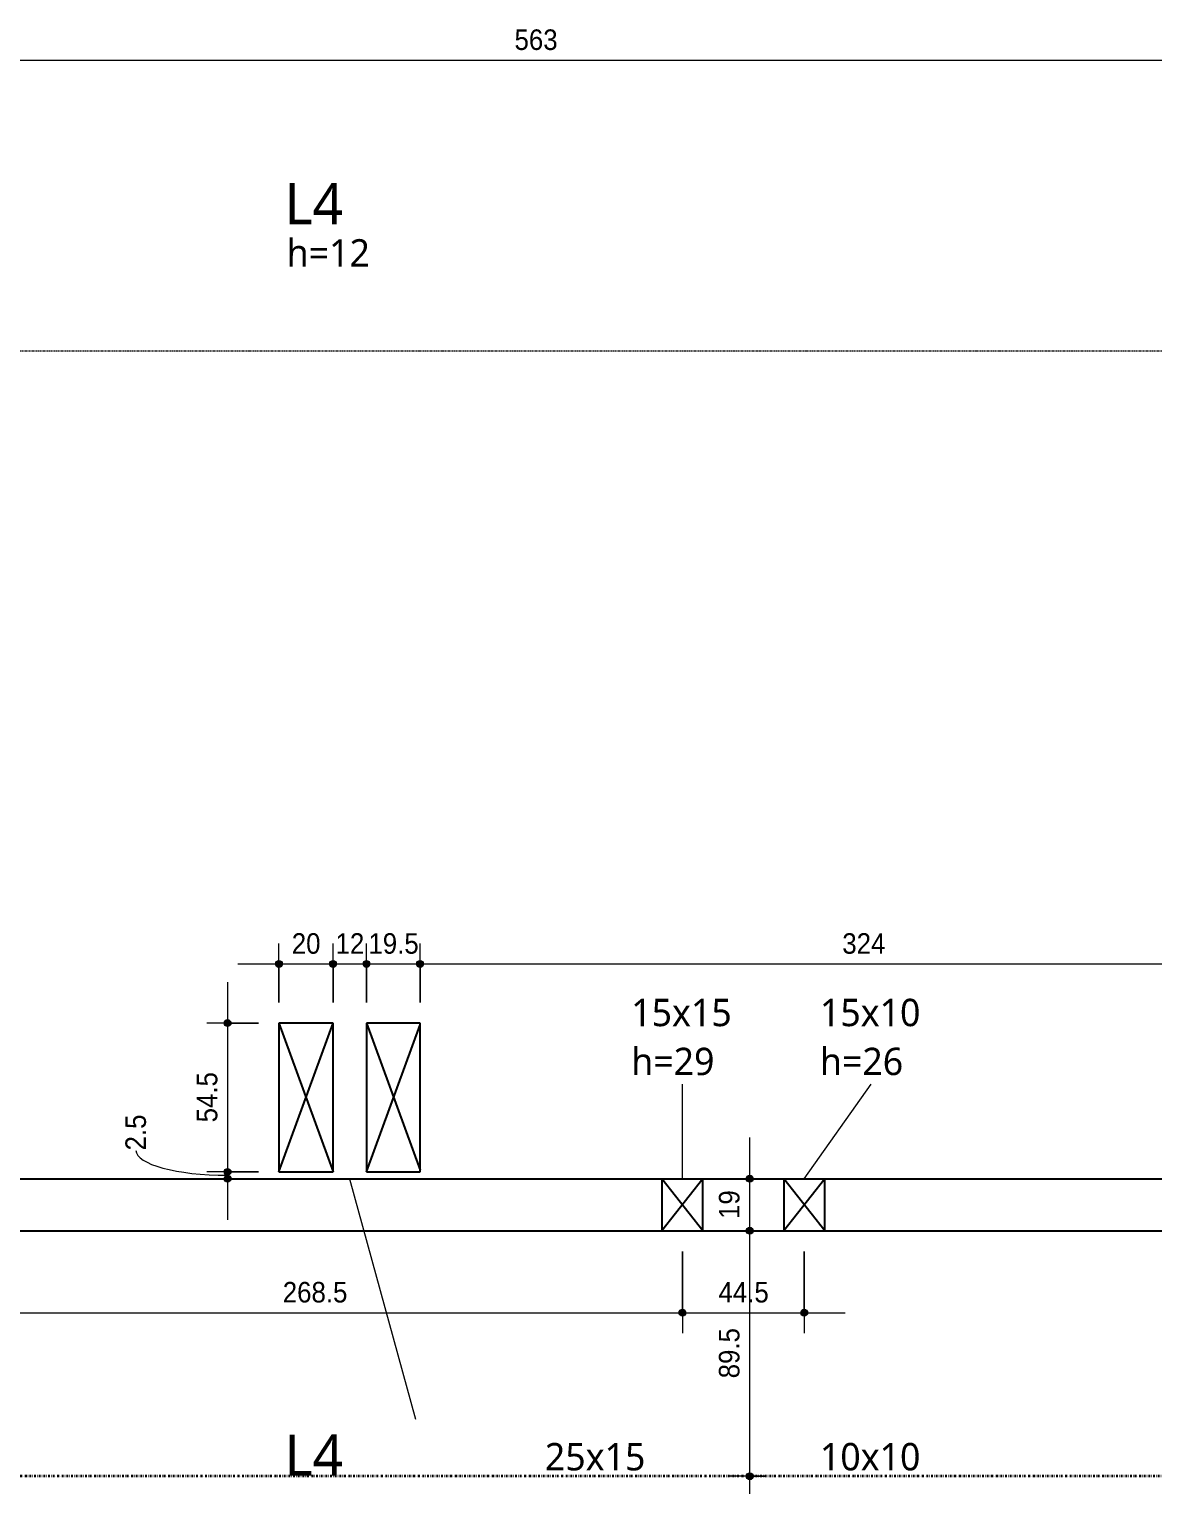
# Model space of a CAD drawing. Header units: centimetres. Extents: x -1981 to 73905, y -3196 to 88043.
# Drawn here: x 345 to 755, y -120 to 412 of the extents above; entities that cross this region are included whole.
import ezdxf

# ---------------------------------------------------------------- set-up
doc = ezdxf.new("R2010")
doc.units = ezdxf.units.CM
for name, pattern in [('Centro de 6 mm', [1.32, 0.6, -0.24, 0.24, -0.24]), ('Dash dot', [1.5875, 0.635, -0.47625, 0, -0.47625]), ('Traço', [0.635, 0.3175, -0.3175])]:
    doc.linetypes.add(name, pattern=pattern)
for name, color, linetype, lineweight in [('A-ANNO-DIMS', 7, 'Continuous', 9), ('A-ANNO-DIMS-50', 7, 'Continuous', 9), ('A-DETL-THIN', 7, 'Continuous', 25), ('A-FLOR', 7, 'Continuous', 25), ('A-FLOR-IDEN', 7, 'Continuous', 9), ('A-GENM', 7, 'Continuous', 25), ('A-GENM-HDLN', 7, 'Traço', 18), ('A-GENM-IDEN', 7, 'Continuous', 9), ('G-ANNO-SYMB', 7, 'Continuous', 9), ('S-BEAM', 7, 'Continuous', 25), ('S-BEAM-HDLN', 7, 'Traço', 25), ('S-GRID', 7, 'Continuous', 9)]:
    doc.layers.add(name, color=color, linetype=linetype, lineweight=lineweight)
doc.styles.add('Arial_1', font='arial.ttf', dxfattribs={"width": 0.9, "height": 7.5})
doc.styles.add('Gadugi', font='gadugi.ttf', dxfattribs={"height": 15})
doc.styles.add('Gadugi_1', font='gadugi.ttf', dxfattribs={"height": 10})
doc.dimstyles.new('PED_1_5mm_ESQ', dxfattribs={"dimscale": 30.48, "dimtxt": 7.651945, "dimasz": 0.328084, "dimexe": 0.246063, "dimexo": 0.246063, "dimgap": 0.049213, "dimtad": 1, "dimdec": 1, "dimrnd": 0.5, "dimdsep": 46, "dimtxsty": 'Arial_1', "dimblk1": 'DOTSMALL', "dimblk2": 'DOTSMALL', "dimsah": 1, "dimcen": 0.09, "dimdle": 0.492126, "dimazin": 0, "dimtfac": 1, "dimtdec": 4, "dimtix": 1, "dimtmove": 0, "dimatfit": 3, "dimfxl": 1, "dimtvp": 1, "dimtolj": 1, "dimtzin": 0, "dimarcsym": 2})
doc.dimstyles.new('PED_1_5mm_ESQ_2', dxfattribs={"dimscale": 30.48, "dimtxt": 7.651945, "dimasz": 0.328084, "dimexe": 0.246063, "dimexo": 0.246063, "dimgap": 0.049213, "dimtad": 1, "dimdec": 1, "dimrnd": 0.5, "dimdsep": 46, "dimtxsty": 'Arial_1', "dimblk1": 'DOTSMALL', "dimblk2": 'DOTSMALL', "dimsah": 1, "dimcen": 0.09, "dimdle": 0.492126, "dimazin": 0, "dimtfac": 1, "dimtdec": 4, "dimtix": 1, "dimtmove": 1, "dimatfit": 3, "dimfxl": 1, "dimtvp": 1, "dimtolj": 1, "dimtzin": 0, "dimarcsym": 2})

# ---------------------------------------------------------------- blocks, each defined once
blk = doc.blocks.new('PED_FURO_RETANGULAR_R04_2020 - 15x15x29-3491205-PL G 001 - FORMA DO PAVIMENTO TIPO 2')
at = {"layer": 'A-GENM-HDLN'}
for p, q in [((-7.5, 9.5), (7.5, -9.5)), ((-7.5, -9.5), (7.5, 9.5)), ((-7.5, -9.5), (-7.5, 9.5)), ((7.5, 9.5), (7.5, -9.5))]:
    blk.add_line(p, q, dxfattribs=at)
blk = doc.blocks.new('PED_FURO_RETANGULAR_R04_2020 - 15x10x26-3623036-PL G 001 - FORMA DO PAVIMENTO TIPO 2')
at = {"layer": 'A-GENM-HDLN'}
for p, q in [((-7.5, 9.5), (7.5, -9.5)), ((-7.5, -9.5), (7.5, 9.5)), ((-7.5, -9.5), (-7.5, 9.5)), ((7.5, 9.5), (7.5, -9.5))]:
    blk.add_line(p, q, dxfattribs=at)
blk = doc.blocks.new('DIMBLOCK15-PL G 001 - FORMA DO PAVIMENTO TIPO 2')
at = {"layer": 'A-ANNO-DIMS-50'}
h = blk.add_hatch(color=256, dxfattribs=at)
edge = h.paths.add_edge_path(flags=0)
edge.add_arc((248.14, 400.41), 1.25, 0, 360)
h = blk.add_hatch(color=256, dxfattribs=at)
edge = h.paths.add_edge_path(flags=0)
edge.add_arc((811.15, 400.41), 1.25, 0, 360)
for p, q in [((248.14, 394.68), (248.14, 407.91)), ((811.15, 394.68), (811.15, 407.91)), ((248.14, 400.41), (811.15, 400.41)), ((248.14, 400.41), (248.14, 394.68)), ((811.15, 400.41), (811.15, 394.68))]:
    blk.add_line(p, q, dxfattribs=at)
for centre in [(248.14, 400.41), (811.15, 400.41)]:
    blk.add_circle(centre, 1.25, dxfattribs=at)
at = {"layer": 'A-ANNO-DIMS-50', "color": 0, "insert": (521.87, 411.65), "char_height": 7.5, "width": 18.6472, "attachment_point": 1, "line_spacing_factor": 0.941778, "style": 'Arial_1'}
blk.add_mtext('563', dxfattribs=at)
blk = doc.blocks.new('_DotSmall')
at = {"color": 0, "linetype": 'ByBlock', "const_width": 0.5}
blk.add_lwpolyline([(-0.0625, 0, 1), (0.0625, 0, 1)], format="xyb", close=True, dxfattribs=at)
blk = doc.blocks.new('DIMBLOCK55-PL G 001 - FORMA DO PAVIMENTO TIPO 2')
at = {"layer": 'A-ANNO-DIMS-50'}
h = blk.add_hatch(color=256, dxfattribs=at)
edge = h.paths.add_edge_path(flags=0)
edge.add_arc((607.7, -116.45), 1.25, 0, 360)
h = blk.add_hatch(color=256, dxfattribs=at)
edge = h.paths.add_edge_path(flags=0)
edge.add_arc((607.7, -181.88), 1.25, 0, 360)
for p, q in [((613.43, -116.45), (600.2, -116.45)), ((607.7, -181.88), (607.7, -116.45)), ((607.7, -116.45), (613.43, -116.45)), ((613.43, -181.88), (600.2, -181.88)), ((607.7, -181.88), (613.43, -181.88))]:
    blk.add_line(p, q, dxfattribs=at)
for centre in [(607.7, -116.45), (607.7, -181.88)]:
    blk.add_circle(centre, 1.25, dxfattribs=at)
at = {"layer": 'A-ANNO-DIMS-50', "color": 0, "insert": (596.46, -158.23), "char_height": 7.5, "width": 21.7551, "attachment_point": 1, "rotation": 90, "line_spacing_factor": 0.941778, "style": 'Arial_1'}
blk.add_mtext('65.5', dxfattribs=at)
blk = doc.blocks.new('DIMBLOCK56-PL G 001 - FORMA DO PAVIMENTO TIPO 2')
at = {"layer": 'A-ANNO-DIMS-50'}
h = blk.add_hatch(color=256, dxfattribs=at)
edge = h.paths.add_edge_path(flags=0)
edge.add_arc((607.7, -26.88), 1.25, 0, 360)
h = blk.add_hatch(color=256, dxfattribs=at)
edge = h.paths.add_edge_path(flags=0)
edge.add_arc((607.7, -116.45), 1.25, 0, 360)
for p, q in [((613.43, -26.88), (600.2, -26.88)), ((607.7, -116.45), (607.7, -26.88)), ((607.7, -26.88), (613.43, -26.88)), ((613.43, -116.45), (600.2, -116.45)), ((607.7, -116.45), (613.43, -116.45))]:
    blk.add_line(p, q, dxfattribs=at)
for centre in [(607.7, -26.88), (607.7, -116.45)]:
    blk.add_circle(centre, 1.25, dxfattribs=at)
at = {"layer": 'A-ANNO-DIMS-50', "color": 0, "insert": (596.46, -80.73), "char_height": 7.5, "width": 21.7551, "attachment_point": 1, "rotation": 90, "line_spacing_factor": 0.941778, "style": 'Arial_1'}
blk.add_mtext('89.5', dxfattribs=at)
blk = doc.blocks.new('DIMBLOCK57-PL G 001 - FORMA DO PAVIMENTO TIPO 2')
at = {"layer": 'A-ANNO-DIMS-50'}
h = blk.add_hatch(color=256, dxfattribs=at)
edge = h.paths.add_edge_path(flags=0)
edge.add_arc((607.7, -7.88), 1.25, 0, 360)
h = blk.add_hatch(color=256, dxfattribs=at)
edge = h.paths.add_edge_path(flags=0)
edge.add_arc((607.7, -26.88), 1.25, 0, 360)
for p, q in [((607.7, -26.88), (607.7, 7.12)), ((613.43, -7.88), (600.2, -7.88)), ((607.7, -7.88), (613.43, -7.88)), ((613.43, -26.88), (600.2, -26.88)), ((607.7, -26.88), (613.43, -26.88))]:
    blk.add_line(p, q, dxfattribs=at)
for centre in [(607.7, -7.88), (607.7, -26.88)]:
    blk.add_circle(centre, 1.25, dxfattribs=at)
at = {"layer": 'A-ANNO-DIMS-50', "color": 0, "insert": (596.46, -22.56), "char_height": 7.5, "width": 12.4315, "attachment_point": 1, "rotation": 90, "line_spacing_factor": 0.941778, "style": 'Arial_1'}
blk.add_mtext('19', dxfattribs=at)
blk = doc.blocks.new('DIMBLOCK121-PL G 001 - FORMA DO PAVIMENTO TIPO 2')
at = {"layer": 'A-ANNO-DIMS-50'}
h = blk.add_hatch(color=256, dxfattribs=at)
edge = h.paths.add_edge_path(flags=0)
edge.add_arc((314.75, -56.78), 1.25, 0, 360)
h = blk.add_hatch(color=256, dxfattribs=at)
edge = h.paths.add_edge_path(flags=0)
edge.add_arc((583.15, -56.78), 1.25, 0, 360)
for p, q in [((314.75, -34.38), (314.75, -64.28)), ((314.75, -56.78), (314.75, -34.38)), ((583.15, -34.38), (583.15, -64.28)), ((583.15, -56.78), (583.15, -34.38)), ((314.75, -56.78), (583.15, -56.78))]:
    blk.add_line(p, q, dxfattribs=at)
for centre in [(314.75, -56.78), (583.15, -56.78)]:
    blk.add_circle(centre, 1.25, dxfattribs=at)
at = {"layer": 'A-ANNO-DIMS-50', "color": 0, "insert": (437.29, -45.54), "char_height": 7.5, "width": 27.9708, "attachment_point": 1, "line_spacing_factor": 0.941778, "style": 'Arial_1'}
blk.add_mtext('268.5', dxfattribs=at)
blk = doc.blocks.new('DIMBLOCK122-PL G 001 - FORMA DO PAVIMENTO TIPO 2')
at = {"layer": 'A-ANNO-DIMS-50'}
h = blk.add_hatch(color=256, dxfattribs=at)
edge = h.paths.add_edge_path(flags=0)
edge.add_arc((583.15, -56.78), 1.25, 0, 360)
h = blk.add_hatch(color=256, dxfattribs=at)
edge = h.paths.add_edge_path(flags=0)
edge.add_arc((627.6, -56.78), 1.25, 0, 360)
for p, q in [((583.15, -34.38), (583.15, -64.28)), ((583.15, -56.78), (583.15, -34.38)), ((627.6, -34.38), (627.6, -64.28)), ((627.6, -56.78), (627.6, -34.38)), ((583.15, -56.78), (642.6, -56.78))]:
    blk.add_line(p, q, dxfattribs=at)
for centre in [(583.15, -56.78), (627.6, -56.78)]:
    blk.add_circle(centre, 1.25, dxfattribs=at)
at = {"layer": 'A-ANNO-DIMS-50', "color": 0, "insert": (596.31, -45.54), "char_height": 7.5, "width": 21.7551, "attachment_point": 1, "line_spacing_factor": 0.941778, "style": 'Arial_1'}
blk.add_mtext('44.5', dxfattribs=at)
blk = doc.blocks.new('DIMBLOCK125-PL G 001 - FORMA DO PAVIMENTO TIPO 2')
at = {"layer": 'A-ANNO-DIMS-50'}
h = blk.add_hatch(color=256, dxfattribs=at)
edge = h.paths.add_edge_path(flags=0)
edge.add_arc((417.14, 48.92), 1.25, 0, 360)
h = blk.add_hatch(color=256, dxfattribs=at)
edge = h.paths.add_edge_path(flags=0)
edge.add_arc((417.14, -5.38), 1.25, 0, 360)
for p, q in [((417.14, 63.92), (417.14, -5.38)), ((428.39, 48.92), (409.64, 48.92)), ((417.14, 48.92), (428.39, 48.92)), ((428.39, -5.38), (409.64, -5.38)), ((417.14, -5.38), (428.39, -5.38))]:
    blk.add_line(p, q, dxfattribs=at)
for centre in [(417.14, 48.92), (417.14, -5.38)]:
    blk.add_circle(centre, 1.25, dxfattribs=at)
at = {"layer": 'A-ANNO-DIMS-50', "color": 0, "insert": (405.91, 12.7), "char_height": 7.5, "width": 21.7551, "attachment_point": 1, "rotation": 90, "line_spacing_factor": 0.941778, "style": 'Arial_1'}
blk.add_mtext('54.5', dxfattribs=at)
blk = doc.blocks.new('DIMBLOCK126-PL G 001 - FORMA DO PAVIMENTO TIPO 2')
at = {"layer": 'A-ANNO-DIMS-50'}
h = blk.add_hatch(color=256, dxfattribs=at)
edge = h.paths.add_edge_path(flags=0)
edge.add_arc((417.14, -5.38), 1.25, 0, 360)
h = blk.add_hatch(color=256, dxfattribs=at)
edge = h.paths.add_edge_path(flags=0)
edge.add_arc((417.14, -7.88), 1.25, 0, 360)
for p, q in [((428.39, -5.38), (409.64, -5.38)), ((411.41, -7.88), (424.64, -7.88)), ((417.14, -7.88), (411.41, -7.88)), ((417.14, -5.38), (417.14, -22.88)), ((417.14, -5.38), (428.39, -5.38))]:
    blk.add_line(p, q, dxfattribs=at)
for centre in [(417.14, -5.38), (417.14, -7.88)]:
    blk.add_circle(centre, 1.25, dxfattribs=at)
blk.add_ellipse((417.14, 2.45), major_axis=(33.43, 0), ratio=0.271507, start_param=3.141593, end_param=4.712389, dxfattribs=at)
at = {"layer": 'A-ANNO-DIMS-50', "color": 0, "insert": (379.86, 2.45), "char_height": 7.5, "width": 15.5393, "attachment_point": 1, "rotation": 90, "line_spacing_factor": 0.941778, "style": 'Arial_1'}
blk.add_mtext('2.5', dxfattribs=at)
blk = doc.blocks.new('DIMBLOCK127-PL G 001 - FORMA DO PAVIMENTO TIPO 2')
at = {"layer": 'A-ANNO-DIMS-50'}
h = blk.add_hatch(color=256, dxfattribs=at)
edge = h.paths.add_edge_path(flags=0)
edge.add_arc((435.89, 70.52), 1.25, 0, 360)
h = blk.add_hatch(color=256, dxfattribs=at)
edge = h.paths.add_edge_path(flags=0)
edge.add_arc((455.64, 70.52), 1.25, 0, 360)
for p, q in [((435.89, 56.42), (435.89, 78.02)), ((455.64, 56.42), (455.64, 78.02)), ((420.89, 70.52), (455.64, 70.52)), ((435.89, 70.52), (435.89, 56.42)), ((455.64, 70.52), (455.64, 56.42))]:
    blk.add_line(p, q, dxfattribs=at)
for centre in [(435.89, 70.52), (455.64, 70.52)]:
    blk.add_circle(centre, 1.25, dxfattribs=at)
at = {"layer": 'A-ANNO-DIMS-50', "color": 0, "insert": (440.58, 81.75), "char_height": 7.5, "width": 12.4315, "attachment_point": 1, "line_spacing_factor": 0.941778, "style": 'Arial_1'}
blk.add_mtext('20', dxfattribs=at)
blk = doc.blocks.new('DIMBLOCK128-PL G 001 - FORMA DO PAVIMENTO TIPO 2')
at = {"layer": 'A-ANNO-DIMS-50'}
h = blk.add_hatch(color=256, dxfattribs=at)
edge = h.paths.add_edge_path(flags=0)
edge.add_arc((455.64, 70.52), 1.25, 0, 360)
h = blk.add_hatch(color=256, dxfattribs=at)
edge = h.paths.add_edge_path(flags=0)
edge.add_arc((467.85, 70.52), 1.25, 0, 360)
for p, q in [((455.64, 56.42), (455.64, 78.02)), ((467.85, 56.42), (467.85, 78.02)), ((455.64, 70.52), (467.85, 70.52)), ((455.64, 70.52), (455.64, 56.42)), ((467.85, 70.52), (467.85, 56.42))]:
    blk.add_line(p, q, dxfattribs=at)
for centre in [(455.64, 70.52), (467.85, 70.52)]:
    blk.add_circle(centre, 1.25, dxfattribs=at)
at = {"layer": 'A-ANNO-DIMS-50', "color": 0, "insert": (456.56, 81.75), "char_height": 7.5, "width": 12.4315, "attachment_point": 1, "line_spacing_factor": 0.941778, "style": 'Arial_1'}
blk.add_mtext('12', dxfattribs=at)
blk = doc.blocks.new('DIMBLOCK129-PL G 001 - FORMA DO PAVIMENTO TIPO 2')
at = {"layer": 'A-ANNO-DIMS-50'}
h = blk.add_hatch(color=256, dxfattribs=at)
edge = h.paths.add_edge_path(flags=0)
edge.add_arc((467.85, 70.52), 1.25, 0, 360)
h = blk.add_hatch(color=256, dxfattribs=at)
edge = h.paths.add_edge_path(flags=0)
edge.add_arc((487.39, 70.52), 1.25, 0, 360)
for p, q in [((467.85, 56.42), (467.85, 78.02)), ((487.39, 56.42), (487.39, 78.02)), ((467.85, 70.52), (487.39, 70.52)), ((467.85, 70.52), (467.85, 56.42)), ((487.39, 70.52), (487.39, 56.42))]:
    blk.add_line(p, q, dxfattribs=at)
for centre in [(467.85, 70.52), (487.39, 70.52)]:
    blk.add_circle(centre, 1.25, dxfattribs=at)
at = {"layer": 'A-ANNO-DIMS-50', "color": 0, "insert": (468.55, 81.75), "char_height": 7.5, "width": 21.7551, "attachment_point": 1, "line_spacing_factor": 0.941778, "style": 'Arial_1'}
blk.add_mtext('19.5', dxfattribs=at)
blk = doc.blocks.new('DIMBLOCK130-PL G 001 - FORMA DO PAVIMENTO TIPO 2')
at = {"layer": 'A-ANNO-DIMS-50'}
h = blk.add_hatch(color=256, dxfattribs=at)
edge = h.paths.add_edge_path(flags=0)
edge.add_arc((487.39, 70.52), 1.25, 0, 360)
h = blk.add_hatch(color=256, dxfattribs=at)
edge = h.paths.add_edge_path(flags=0)
edge.add_arc((811.15, 70.52), 1.25, 0, 360)
for p, q in [((487.39, 56.42), (487.39, 78.02)), ((811.15, 64.79), (811.15, 78.02)), ((487.39, 70.52), (826.15, 70.52)), ((487.39, 70.52), (487.39, 56.42)), ((811.15, 70.52), (811.15, 64.79))]:
    blk.add_line(p, q, dxfattribs=at)
for centre in [(487.39, 70.52), (811.15, 70.52)]:
    blk.add_circle(centre, 1.25, dxfattribs=at)
at = {"layer": 'A-ANNO-DIMS-50', "color": 0, "insert": (641.5, 81.75), "char_height": 7.5, "width": 18.6472, "attachment_point": 1, "line_spacing_factor": 0.941778, "style": 'Arial_1'}
blk.add_mtext('324', dxfattribs=at)

msp = doc.modelspace()

# ---------------------------------------------------------------- linework, layer by layer
at = {"layer": 'A-DETL-THIN'}
for p, q in [((435.89, 48.92), (455.64, -5.38)), ((435.89, -5.38), (455.64, 48.92)), ((467.85, 48.92), (487.39, -4.8)), ((467.85, -5.38), (487.39, 48.33)), ((590.65, -7.88), (575.65, -26.88)), ((590.65, -26.88), (575.65, -7.88)), ((635.1, -7.88), (620.1, -26.88)), ((635.1, -26.88), (620.1, -7.88))]:
    msp.add_line(p, q, dxfattribs=at)
at = {"layer": 'A-FLOR'}
for p, q in [((455.64, 48.92), (435.89, 48.92)), ((435.89, 48.92), (435.89, -5.38)), ((455.64, -5.38), (455.64, 48.92)), ((487.39, 48.92), (467.85, 48.92)), ((467.85, 48.92), (467.85, -5.38)), ((487.39, -5.38), (487.39, 48.92)), ((435.89, -5.38), (455.64, -5.38)), ((467.85, -5.38), (487.39, -5.38))]:
    msp.add_line(p, q, dxfattribs=at)
at = {"layer": 'A-FLOR-IDEN'}
msp.add_line((461.64, -7.88), (485.76, -95.66), dxfattribs=at)
at = {"layer": 'A-GENM-IDEN'}
for p, q in [((583.15, -7.88), (583.15, 26.66)), ((627.6, -7.88), (652.02, 26.66))]:
    msp.add_line(p, q, dxfattribs=at)
at = {"layer": 'G-ANNO-SYMB', "linetype": 'Centro de 6 mm'}
msp.add_line((-1845.31, 294.37), (1425.26, 294.37), dxfattribs=at)
at = {"layer": 'S-BEAM'}
for p, q in [((112.14, -7.88), (811.15, -7.88)), ((112.14, -26.88), (811.15, -26.88))]:
    msp.add_line(p, q, dxfattribs=at)
at = {"layer": 'S-BEAM-HDLN', "linetype": 'Continuous'}
for p, q in [((575.65, -7.88), (575.65, -26.88)), ((590.65, -26.88), (590.65, -7.88)), ((620.1, -7.88), (620.1, -26.88)), ((635.1, -26.88), (635.1, -7.88))]:
    msp.add_line(p, q, dxfattribs=at)
at = {"layer": 'S-GRID', "color": 152, "linetype": 'Dash dot', "lineweight": 35, "true_color": 0x0070c0}
msp.add_line((1550.39, -116.45), (-1863.98, -116.45), dxfattribs=at)

# ---------------------------------------------------------------- block references
at = {"layer": 'A-GENM', "linetype": 'Traço', "lineweight": 18, "rotation": 180}
for name, p in [('PED_FURO_RETANGULAR_R04_2020 - 15x15x29-3491205-PL G 001 - FORMA DO PAVIMENTO TIPO 2', (583.15, -17.38)), ('PED_FURO_RETANGULAR_R04_2020 - 15x10x26-3623036-PL G 001 - FORMA DO PAVIMENTO TIPO 2', (627.6, -17.38))]:
    msp.add_blockref(name, p, dxfattribs=at)

# ---------------------------------------------------------------- texts
at = {"layer": 'A-FLOR-IDEN', "attachment_point": 1}
for s, insert, char_height, width, style in [('L4', (437.93, 355.55), 15, 26.0548, 'Gadugi'), ('h=12', (438.71, 335.08), 10, 39.6835, 'Gadugi_1'), ('L4', (437.93, -101.25), 15, 26.0548, 'Gadugi')]:
    msp.add_mtext(s, dxfattribs=dict(at, insert=insert, char_height=char_height, width=width, style=style))
at = {"layer": 'A-GENM-IDEN', "char_height": 10, "attachment_point": 1, "style": 'Gadugi_1'}
for s, insert, width in [('15x15', (564.45, 57.81), 44.8945), ('15x10', (633.32, 57.81), 44.8945), ('h=29', (564.45, 39.95), 39.6835), ('h=26', (633.32, 39.95), 39.6835), ('25x15', (532.94, -104.34), 44.8945), ('10x10', (633.32, -104.34), 44.8945)]:
    msp.add_mtext(s, dxfattribs=dict(at, insert=insert, width=width))

# ---------------------------------------------------------------- dimensions: what is measured, and where the dimension line sits
at = {"layer": 'A-ANNO-DIMS'}
for base, p1, p2, override, picture, middle in [((811.15, 400.41), (248.14, 402.18), (811.15, 402.18), {"dimpost": '<>', "dimfxl": 563.007789}, 'DIMBLOCK15-PL G 001 - FORMA DO PAVIMENTO TIPO 2', (529.64, 405.74)), ((455.63567375, 70.51797978), (435.88567375, 48.91510438), (455.63567375, 48.91510438), {"dimpost": '<>', "dimfxl": 19.75}, 'DIMBLOCK127-PL G 001 - FORMA DO PAVIMENTO TIPO 2', (445.76067375, 75.84727721)), ((467.85, 70.52), (455.64, 48.92), (467.85, 48.92), {"dimpost": '<>', "dimfxl": 12.211474}, 'DIMBLOCK128-PL G 001 - FORMA DO PAVIMENTO TIPO 2', (461.74, 75.78)), ((487.39, 70.52), (467.85, 48.92), (487.39, 48.92), {"dimpost": '<>', "dimfxl": 19.538526}, 'DIMBLOCK129-PL G 001 - FORMA DO PAVIMENTO TIPO 2', (477.62, 75.85)), ((811.15, 70.52), (487.39, 48.92), (811.15, 72.29), {"dimpost": '<>', "dimfxl": 324.604513}, 'DIMBLOCK130-PL G 001 - FORMA DO PAVIMENTO TIPO 2', (649.27, 75.85)), ((583.15, -56.78), (314.75, -26.88), (583.15, -26.88), {"dimpost": '<>', "dimfxl": 268.400996}, 'DIMBLOCK121-PL G 001 - FORMA DO PAVIMENTO TIPO 2', (448.95, -51.45)), ((627.6004, -56.7804), (583.1476, -26.8807), (627.6004, -26.8807), {"dimpost": '<>', "dimfxl": 44.452828}, 'DIMBLOCK122-PL G 001 - FORMA DO PAVIMENTO TIPO 2', (605.374, -51.4665))]:
    dim = msp.add_linear_dim(base=base, p1=p1, p2=p2, dimstyle='PED_1_5mm_ESQ', override=override, dxfattribs=at)
    dim.commit()
    dim.dimension.update_dxf_attribs({"geometry": picture, "text_midpoint": middle})
for base, p1, p2, override, picture, middle in [((417.14, -5.38), (435.89, 48.92), (435.89, -5.38), {"dimpost": '<>', "dimfxl": 54.296036}, 'DIMBLOCK125-PL G 001 - FORMA DO PAVIMENTO TIPO 2', (411.83, 21.77)), ((607.7, -7.88), (605.93, -26.88), (605.93, -7.88), {"dimpost": '<>', "dimfxl": 19}, 'DIMBLOCK57-PL G 001 - FORMA DO PAVIMENTO TIPO 2', (602.37, -17.38)), ((607.7, -26.88), (605.93, -116.45), (605.93, -26.88), {"dimpost": '<>', "dimfxl": 89.568642}, 'DIMBLOCK56-PL G 001 - FORMA DO PAVIMENTO TIPO 2', (602.37, -71.67)), ((607.7, -116.45), (605.93, -181.88), (605.93, -116.45), {"dimpost": '<>', "dimfxl": 65.431363}, 'DIMBLOCK55-PL G 001 - FORMA DO PAVIMENTO TIPO 2', (602.37, -149.17))]:
    dim = msp.add_linear_dim(base=base, p1=p1, p2=p2, angle=90, dimstyle='PED_1_5mm_ESQ', override=override, dxfattribs=at)
    dim.commit()
    dim.dimension.update_dxf_attribs({"geometry": picture, "text_midpoint": middle})
dim = msp.add_linear_dim(base=(417.14, -7.88), p1=(435.89, -5.38), p2=(418.91, -7.88), angle=90, dimstyle='PED_1_5mm_ESQ_2', override={"dimpost": '<>', "dimfxl": 17.156686}, dxfattribs=at)
dim.commit()
dim.dimension.update_dxf_attribs({"geometry": 'DIMBLOCK126-PL G 001 - FORMA DO PAVIMENTO TIPO 2', "text_midpoint": (384.86, 10.22), "dimtype": 160, "text_rotation": 90})

doc.saveas('drawing.dxf')
